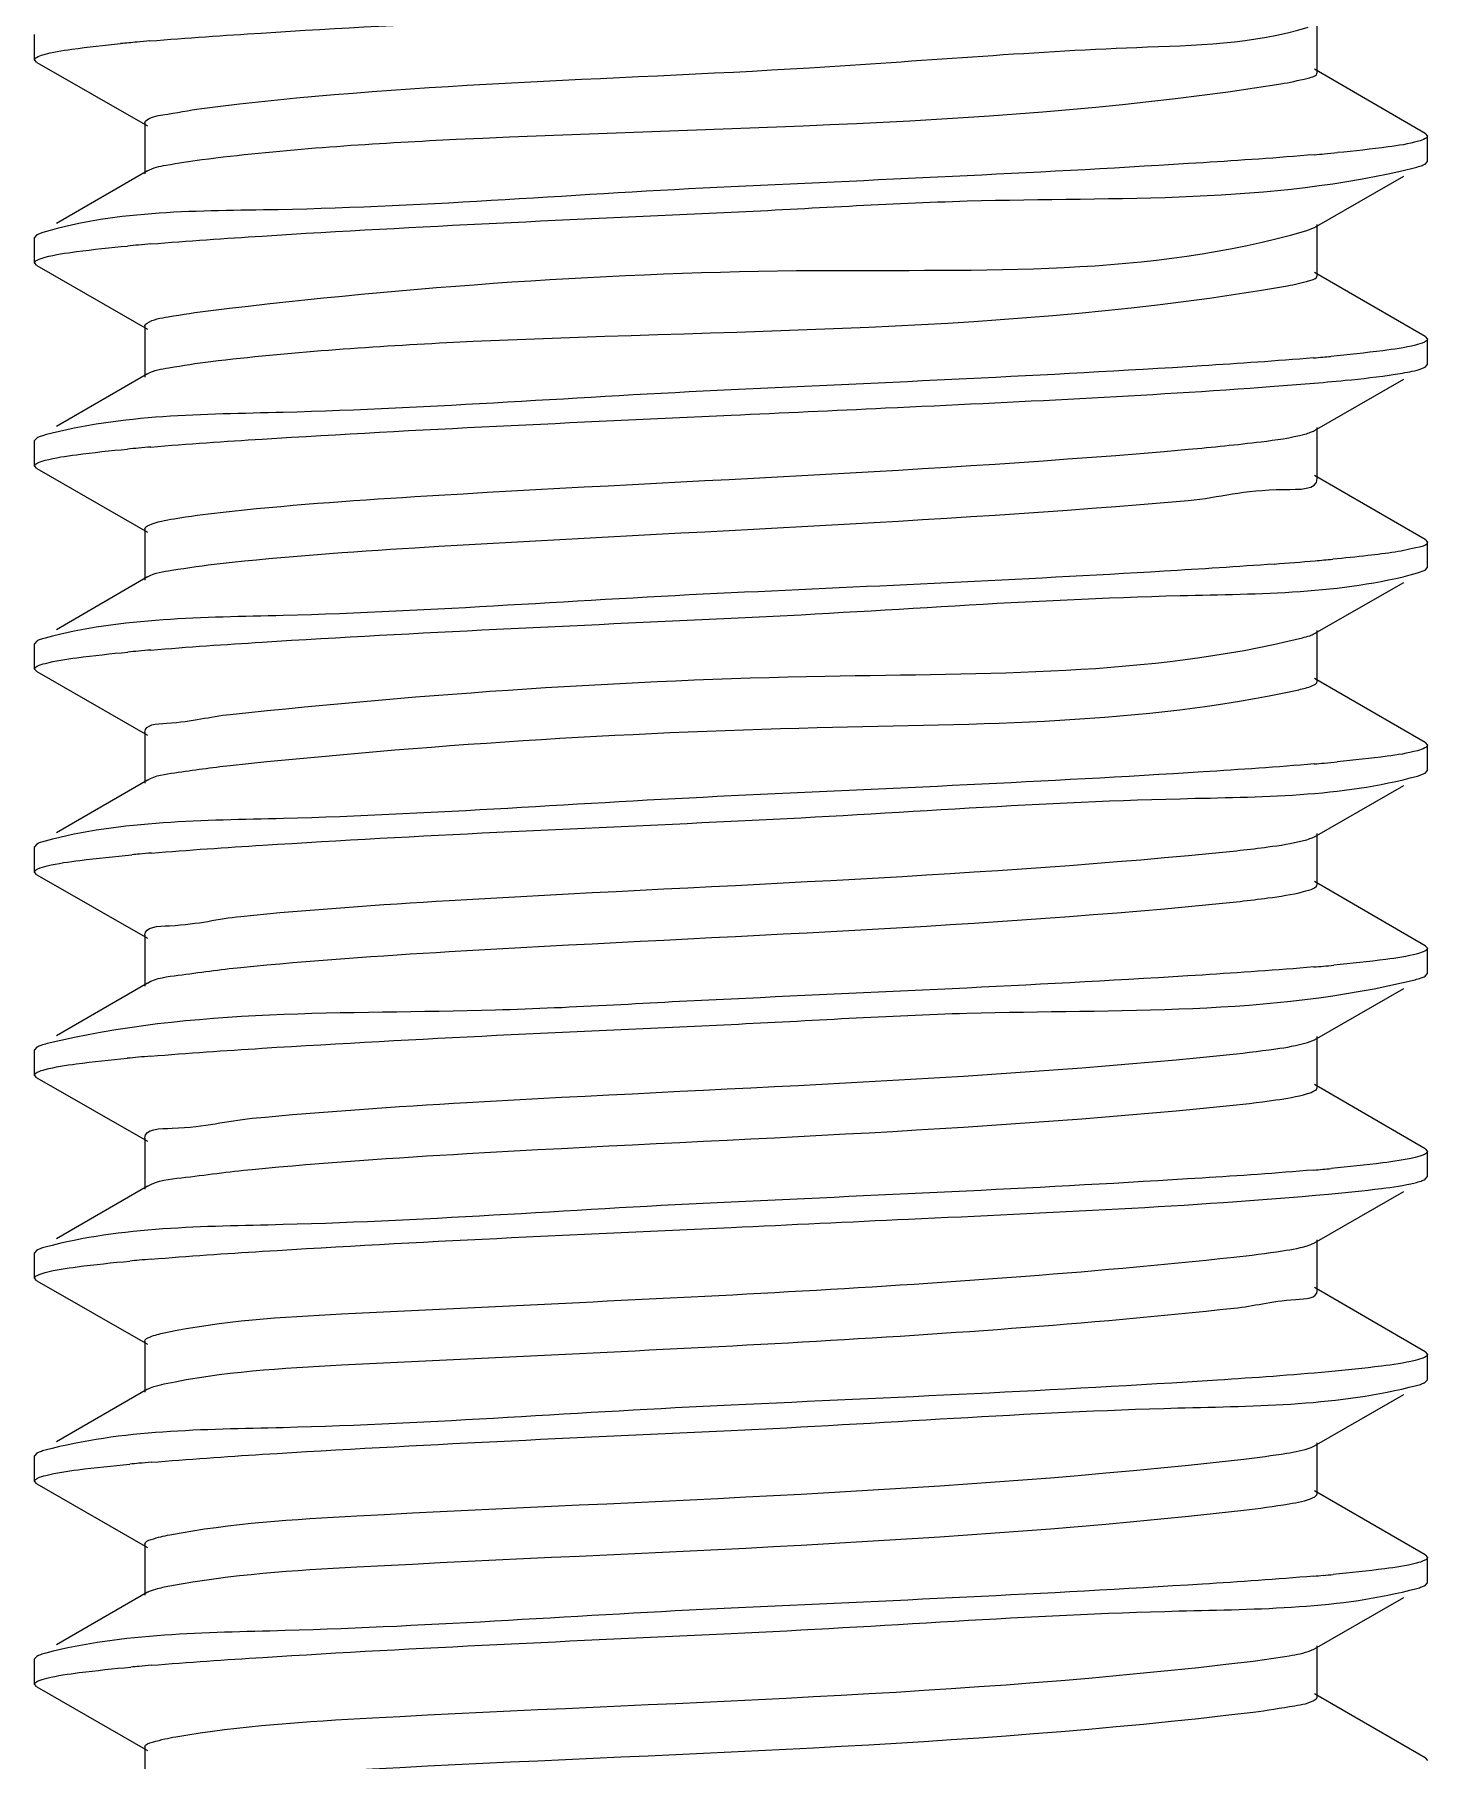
# Model space of a CAD drawing. Extents: x 1247970 to 1725648, y 860327 to 1277876.
# Drawn here: x 1318365.7 to 1318426.8, y 1199749.5 to 1199825.2 of the extents above; entities that cross this region are included whole.
import ezdxf

# ---------------------------------------------------------------- set-up
doc = ezdxf.new("R2010")
doc.units = 0
doc.header["$LTSCALE"] = 1000
doc.header["$MEASUREMENT"] = 0
doc.layers.get('0').update_dxf_attribs({"color": 254})
doc.layers.add('TK', color=4, linetype='Continuous')

# ---------------------------------------------------------------- blocks, each defined once
blk = doc.blocks.new('A$C7BF01818')
at = {"linetype": 'Continuous'}
for p, q in [((-2241.757, 6334.029), (-2241.757, 6336.268)), ((-2298.005, 6334.579), (-2298.005, 6335.691)), ((-2297.905, 6334.464), (-2298.005, 6334.579)), ((-2297.905, 6334.464), (-2293.051, 6331.678)), ((-2237.02, 6331.35), (-2241.874, 6334.164)), ((-2293.17, 6331.814), (-2293.17, 6329.574)), ((-2293.169, 6331.814), (-2293.132, 6331.891)), ((-2237.02, 6331.35), (-2236.921, 6331.237)), ((-2236.921, 6330.125), (-2236.921, 6331.237)), ((-2237.022, 6330.01), (-2236.921, 6330.125)), ((-2293.053, 6329.709), (-2297.045, 6327.396)), ((-2241.876, 6327.224), (-2237.957, 6329.474)), ((-2242.214, 6327.093), (-2241.878, 6327.224)), ((-2241.757, 6325.12), (-2241.757, 6327.36)), ((-2297.907, 6326.896), (-2298.005, 6326.782)), ((-2298.005, 6325.671), (-2298.005, 6326.783)), ((-2297.636, 6327.003), (-2297.907, 6326.896)), ((-2297.905, 6325.556), (-2298.005, 6325.671)), ((-2297.905, 6325.556), (-2293.051, 6322.77)), ((-2237.02, 6322.442), (-2241.874, 6325.255)), ((-2293.17, 6322.906), (-2293.17, 6320.666)), ((-2237.02, 6322.442), (-2236.921, 6322.328)), ((-2236.921, 6321.217), (-2236.921, 6322.328)), ((-2237.022, 6321.102), (-2236.921, 6321.217)), ((-2293.053, 6320.801), (-2297.045, 6318.488)), ((-2241.876, 6318.316), (-2237.957, 6320.566)), ((-2297.907, 6317.988), (-2298.005, 6317.874)), ((-2241.757, 6316.212), (-2241.757, 6318.452)), ((-2298.005, 6316.763), (-2298.005, 6317.874)), ((-2297.905, 6316.648), (-2298.005, 6316.763)), ((-2297.905, 6316.648), (-2293.051, 6313.862)), ((-2237.02, 6313.534), (-2241.874, 6316.347)), ((-2293.17, 6313.998), (-2293.17, 6311.758)), ((-2237.02, 6313.534), (-2236.921, 6313.42)), ((-2236.921, 6312.309), (-2236.921, 6313.42)), ((-2237.36, 6312.068), (-2237.022, 6312.194)), ((-2237.022, 6312.194), (-2236.921, 6312.309)), ((-2293.053, 6311.893), (-2297.045, 6309.58)), ((-2241.876, 6309.408), (-2237.957, 6311.658)), ((-2297.907, 6309.08), (-2298.005, 6308.966)), ((-2298.005, 6307.855), (-2298.005, 6308.966)), ((-2241.757, 6307.304), (-2241.757, 6309.544)), ((-2297.905, 6307.74), (-2298.005, 6307.855)), ((-2297.905, 6307.74), (-2293.051, 6304.954)), ((-2237.02, 6304.626), (-2241.874, 6307.439)), ((-2293.17, 6305.09), (-2293.17, 6302.85)), ((-2237.02, 6304.626), (-2236.921, 6304.512)), ((-2236.921, 6303.401), (-2236.921, 6304.512)), ((-2293.053, 6302.985), (-2297.045, 6300.672)), ((-2237.359, 6303.161), (-2237.022, 6303.286)), ((-2237.022, 6303.286), (-2236.921, 6303.402)), ((-2241.876, 6300.5), (-2237.957, 6302.749)), ((-2241.757, 6298.396), (-2241.757, 6300.636)), ((-2297.907, 6300.172), (-2298.005, 6300.058)), ((-2298.005, 6298.947), (-2298.005, 6300.058)), ((-2297.905, 6298.832), (-2298.005, 6298.947)), ((-2297.905, 6298.832), (-2293.051, 6296.046)), ((-2237.02, 6295.718), (-2241.874, 6298.531)), ((-2293.17, 6296.182), (-2293.17, 6293.942)), ((-2237.02, 6295.718), (-2236.921, 6295.605)), ((-2236.921, 6294.493), (-2236.921, 6295.604)), ((-2293.053, 6294.077), (-2297.045, 6291.764)), ((-2241.876, 6291.591), (-2237.957, 6293.841)), ((-2237.022, 6294.378), (-2236.921, 6294.492)), ((-2242.187, 6291.468), (-2241.877, 6291.591)), ((-2241.757, 6289.488), (-2241.757, 6291.728)), ((-2297.907, 6291.264), (-2298.005, 6291.15)), ((-2298.005, 6290.039), (-2298.005, 6291.15)), ((-2297.905, 6289.924), (-2298.005, 6290.039)), ((-2297.905, 6289.924), (-2293.051, 6287.137)), ((-2237.02, 6286.81), (-2241.874, 6289.623)), ((-2293.17, 6287.274), (-2293.17, 6285.034)), ((-2237.02, 6286.81), (-2236.921, 6286.695)), ((-2236.921, 6285.585), (-2236.921, 6286.696)), ((-2237.022, 6285.47), (-2236.921, 6285.585)), ((-2293.053, 6285.169), (-2297.045, 6282.855)), ((-2241.876, 6282.683), (-2237.957, 6284.933)), ((-2242.043, 6282.608), (-2241.876, 6282.683)), ((-2241.757, 6280.58), (-2241.757, 6282.82)), ((-2297.907, 6282.356), (-2298.005, 6282.242)), ((-2298.005, 6281.131), (-2298.005, 6282.242)), ((-2297.905, 6281.016), (-2298.005, 6281.13)), ((-2297.905, 6281.016), (-2293.051, 6278.229)), ((-2237.02, 6277.902), (-2241.874, 6280.715)), ((-2293.17, 6278.366), (-2293.17, 6276.126)), ((-2237.02, 6277.902), (-2236.921, 6277.788)), ((-2236.921, 6276.677), (-2236.921, 6277.788)), ((-2237.022, 6276.562), (-2236.921, 6276.677)), ((-2293.053, 6276.261), (-2297.045, 6273.947)), ((-2241.876, 6273.775), (-2237.957, 6276.025)), ((-2297.907, 6273.448), (-2298.005, 6273.333)), ((-2298.005, 6272.223), (-2298.005, 6273.334)), ((-2242.016, 6273.71), (-2241.876, 6273.775)), ((-2241.757, 6271.672), (-2241.757, 6273.912)), ((-2297.905, 6272.108), (-2298.005, 6272.223)), ((-2297.905, 6272.108), (-2293.051, 6269.321)), ((-2237.02, 6268.994), (-2241.874, 6271.807)), ((-2293.17, 6269.458), (-2293.17, 6267.218)), ((-2237.02, 6268.994), (-2236.921, 6268.88)), ((-2236.921, 6267.769), (-2236.921, 6268.88)), ((-2293.053, 6267.353), (-2297.045, 6265.039)), ((-2237.022, 6267.654), (-2236.921, 6267.769)), ((-2241.876, 6264.867), (-2237.957, 6267.117)), ((-2241.757, 6262.764), (-2241.757, 6265.004)), ((-2297.907, 6264.54), (-2298.005, 6264.426)), ((-2298.005, 6263.314), (-2298.005, 6264.426)), ((-2242.037, 6264.794), (-2241.876, 6264.867)), ((-2297.905, 6263.2), (-2298.005, 6263.315)), ((-2297.905, 6263.2), (-2293.051, 6260.413)), ((-2237.02, 6260.086), (-2241.874, 6262.899)), ((-2293.17, 6260.549), (-2293.17, 6258.31)), ((-2237.02, 6260.086), (-2236.921, 6259.972))]:
    blk.add_line(p, q, dxfattribs=at)
for centre, radius, start, end in [((-2282.721, 6213.82), 122.016, 94.8063, 95.07314), ((-2284.951, 6238.834), 96.902, 95.06794, 95.49485), ((-2252.063, 6450.367), 120.381, 274.85442, 275.0593), ((-2250.3, 6430.52), 100.456, 275.05582, 275.39128), ((-2284.336, 6223.182), 103.674, 95.04088, 95.30714), ((-2282.563, 6203.084), 123.851, 94.78927, 95.04089), ((-2252.24, 6443.497), 122.427, 274.83306, 275.02685), ((-2250.913, 6428.399), 107.271, 275.02715, 275.2156), ((-2284.338, 6214.293), 103.655, 95.04104, 95.3075), ((-2282.566, 6194.208), 123.819, 94.78986, 95.04106), ((-2255.603, 6474.618), 162.597, 274.21985, 274.85349), ((-2251.425, 6424.992), 112.795, 274.8716, 275.26394), ((-2284.307, 6205.042), 104, 95.03964, 95.29843), ((-2282.559, 6185.218), 123.901, 94.78916, 95.03948), ((-2252.084, 6423.884), 120.623, 274.85149, 275.05703), ((-2250.332, 6404.148), 100.81, 275.05377, 275.38321), ((-2283.957, 6192.242), 107.908, 95.02293, 95.20111), ((-2282.461, 6175.169), 125.046, 94.77821, 95.0211), ((-2252.157, 6415.807), 121.458, 274.84309, 275.04108), ((-2250.646, 6398.703), 104.287, 275.04006, 275.28894), ((-2284.366, 6187.881), 103.342, 95.04239, 95.31564), ((-2282.575, 6167.583), 123.719, 94.79096, 95.04259), ((-2252.231, 6407.754), 122.316, 274.83434, 275.02852), ((-2250.88, 6392.403), 106.906, 275.02867, 275.22451), ((-2284.125, 6176.308), 106.018, 95.03121, 95.24679), ((-2282.512, 6157.955), 124.442, 94.78394, 95.03008), ((-2284.141, 6167.568), 105.849, 95.03179, 95.25142), ((-2282.513, 6149.052), 124.436, 94.78392, 95.03074), ((-2252.175, 6389.293), 121.668, 274.841, 275.03824), ((-2250.697, 6372.544), 104.855, 275.03749, 275.27501), ((-2284.046, 6157.601), 106.912, 95.02721, 95.22571), ((-2282.484, 6139.807), 124.775, 94.78087, 95.02573)]:
    blk.add_arc(centre, radius, start, end, dxfattribs=at)
for points, knots in [([(-2292.945, 6335.407), (-2291.319, 6335.544), (-2282.831, 6336.119), (-2274.331, 6336.487), (-2267.463, 6336.806)], [0, 0, 0, 0, 0.191806, 1, 1, 1, 1]), ([(-2290.671, 6332.444), (-2281.841, 6333.577), (-2268.067, 6333.753), (-2252.003, 6335.155), (-2244.561, 6335.261), (-2242.156, 6336.019)], [0, 0, 0, 0, 0.548929, 0.844484, 1, 1, 1, 1]), ([(-2298.004, 6334.579), (-2298.004, 6334.627), (-2297.861, 6334.735), (-2297.731, 6334.772), (-2297.636, 6334.8)], [0, 0, 0, 0, 0.325295, 1, 1, 1, 1]), ([(-2297.636, 6334.8), (-2297.222, 6334.924), (-2296.081, 6335.094), (-2294.943, 6335.223), (-2294.23, 6335.292)], [0, 0, 0, 0, 0.375817, 1, 1, 1, 1]), ([(-2243.348, 6333.527), (-2242.948, 6333.591), (-2242.52, 6333.696), (-2241.758, 6333.871), (-2241.757, 6334.029)], [0, 0, 0, 0, 0.719306, 1, 1, 1, 1]), ([(-2290.671, 6330.205), (-2287.359, 6330.63), (-2271.576, 6331.722), (-2255.667, 6331.565), (-2243.348, 6333.527)], [0, 0, 0, 0, 0.211162, 1, 1, 1, 1]), ([(-2293.132, 6331.891), (-2292.944, 6332.083), (-2292.03, 6332.21), (-2291.241, 6332.371), (-2290.671, 6332.444)], [0, 0, 0, 0, 0.318879, 1, 1, 1, 1]), ([(-2237.32, 6331.007), (-2237.752, 6330.883), (-2238.938, 6330.709), (-2240.122, 6330.578), (-2240.862, 6330.508)], [0, 0, 0, 0, 0.377286, 1, 1, 1, 1]), ([(-2236.923, 6331.237), (-2236.922, 6331.187), (-2237.08, 6331.074), (-2237.217, 6331.037), (-2237.32, 6331.007)], [0, 0, 0, 0, 0.321244, 1, 1, 1, 1]), ([(-2293.053, 6329.709), (-2292.807, 6329.852), (-2291.988, 6330.007), (-2291.196, 6330.137), (-2290.671, 6330.205)], [0, 0, 0, 0, 0.349544, 1, 1, 1, 1]), ([(-2241.876, 6330.418), (-2243.502, 6330.28), (-2252.025, 6329.7), (-2260.56, 6329.33), (-2267.463, 6329.01)], [0, 0, 0, 0, 0.19102, 1, 1, 1, 1]), ([(-2267.463, 6327.898), (-2264.01, 6328.058), (-2254.036, 6328.736), (-2243.822, 6328.263), (-2237.45, 6329.861)], [0, 0, 0, 0, 0.34484, 1, 1, 1, 1]), ([(-2237.45, 6329.861), (-2237.364, 6329.883), (-2237.218, 6329.923), (-2237.077, 6329.979), (-2237.023, 6330.01)], [0, 0, 0, 0, 0.587337, 1, 1, 1, 1]), ([(-2267.463, 6329.01), (-2274.082, 6328.702), (-2284.049, 6327.836), (-2294.325, 6327.994), (-2297.636, 6327.003)], [0, 0, 0, 0, 0.657224, 1, 1, 1, 1]), ([(-2292.904, 6326.502), (-2291.277, 6326.639), (-2282.803, 6327.211), (-2274.317, 6327.58), (-2267.463, 6327.898)], [0, 0, 0, 0, 0.192156, 1, 1, 1, 1]), ([(-2290.281, 6323.585), (-2281.481, 6324.639), (-2265.545, 6325.797), (-2249.122, 6325.057), (-2242.214, 6327.093)], [0, 0, 0, 0, 0.551707, 1, 1, 1, 1]), ([(-2297.543, 6325.918), (-2297.093, 6326.039), (-2295.883, 6326.213), (-2294.674, 6326.343), (-2293.925, 6326.412)], [0, 0, 0, 0, 0.382426, 1, 1, 1, 1]), ([(-2298.004, 6325.671), (-2298.004, 6325.728), (-2297.816, 6325.847), (-2297.661, 6325.887), (-2297.543, 6325.918)], [0, 0, 0, 0, 0.315081, 1, 1, 1, 1]), ([(-2243.059, 6324.667), (-2242.731, 6324.725), (-2242.367, 6324.811), (-2241.759, 6324.987), (-2241.758, 6325.12)], [0, 0, 0, 0, 0.714516, 1, 1, 1, 1]), ([(-2290.281, 6321.345), (-2286.844, 6321.757), (-2271.102, 6322.87), (-2255.191, 6322.537), (-2243.059, 6324.667)], [0, 0, 0, 0, 0.219374, 1, 1, 1, 1]), ([(-2293.07, 6323.031), (-2292.797, 6323.202), (-2291.825, 6323.359), (-2290.904, 6323.51), (-2290.281, 6323.585)], [0, 0, 0, 0, 0.339445, 1, 1, 1, 1]), ([(-2293.169, 6322.906), (-2293.169, 6322.928), (-2293.143, 6322.982), (-2293.097, 6323.014), (-2293.07, 6323.031)], [0, 0, 0, 0, 0.408256, 1, 1, 1, 1]), ([(-2237.45, 6322.064), (-2237.918, 6321.947), (-2239.159, 6321.772), (-2240.399, 6321.642), (-2241.162, 6321.572)], [0, 0, 0, 0, 0.38678, 1, 1, 1, 1]), ([(-2236.923, 6322.328), (-2236.924, 6322.266), (-2237.144, 6322.141), (-2237.315, 6322.098), (-2237.45, 6322.064)], [0, 0, 0, 0, 0.309987, 1, 1, 1, 1]), ([(-2293.053, 6320.801), (-2292.772, 6320.964), (-2291.814, 6321.125), (-2290.895, 6321.271), (-2290.281, 6321.345)], [0, 0, 0, 0, 0.34431, 1, 1, 1, 1]), ([(-2241.926, 6321.505), (-2243.552, 6321.368), (-2252.059, 6320.79), (-2260.577, 6320.421), (-2267.463, 6320.101)], [0, 0, 0, 0, 0.191424, 1, 1, 1, 1]), ([(-2238.331, 6320.785), (-2238.048, 6320.828), (-2237.609, 6320.91), (-2237.164, 6321.021), (-2237.022, 6321.102)], [0, 0, 0, 0, 0.635204, 1, 1, 1, 1]), ([(-2267.463, 6318.99), (-2265.206, 6319.095), (-2257.262, 6319.469), (-2249.316, 6319.837), (-2243.639, 6320.259)], [0, 0, 0, 0, 0.284169, 1, 1, 1, 1]), ([(-2243.639, 6320.259), (-2242.602, 6320.336), (-2240.83, 6320.481), (-2239.061, 6320.672), (-2238.331, 6320.785)], [0, 0, 0, 0, 0.584787, 1, 1, 1, 1]), ([(-2267.463, 6320.101), (-2274.01, 6319.798), (-2283.97, 6319.009), (-2294.165, 6319.026), (-2297.543, 6318.122)], [0, 0, 0, 0, 0.65206, 1, 1, 1, 1]), ([(-2292.905, 6317.594), (-2291.279, 6317.731), (-2282.804, 6318.303), (-2274.318, 6318.672), (-2267.463, 6318.99)], [0, 0, 0, 0, 0.192156, 1, 1, 1, 1]), ([(-2297.543, 6318.122), (-2297.615, 6318.102), (-2297.739, 6318.065), (-2297.86, 6318.015), (-2297.906, 6317.988)], [0, 0, 0, 0, 0.581164, 1, 1, 1, 1]), ([(-2247.411, 6317.494), (-2246.344, 6317.588), (-2244.634, 6317.765), (-2242.919, 6317.992), (-2242.292, 6318.162)], [0, 0, 0, 0, 0.622151, 1, 1, 1, 1]), ([(-2242.292, 6318.162), (-2242.209, 6318.185), (-2242.067, 6318.228), (-2241.93, 6318.285), (-2241.876, 6318.316)], [0, 0, 0, 0, 0.578501, 1, 1, 1, 1]), ([(-2297.541, 6317.011), (-2297.092, 6317.131), (-2295.883, 6317.305), (-2294.674, 6317.435), (-2293.926, 6317.504)], [0, 0, 0, 0, 0.382541, 1, 1, 1, 1]), ([(-2289.864, 6314.725), (-2287.029, 6315.044), (-2272.875, 6316.022), (-2258.696, 6316.499), (-2247.411, 6317.494)], [0, 0, 0, 0, 0.201199, 1, 1, 1, 1]), ([(-2298.004, 6316.763), (-2298.004, 6316.82), (-2297.815, 6316.939), (-2297.66, 6316.979), (-2297.541, 6317.011)], [0, 0, 0, 0, 0.314964, 1, 1, 1, 1]), ([(-2247.411, 6315.254), (-2246.008, 6315.378), (-2244.711, 6315.841), (-2241.759, 6315.701), (-2241.757, 6316.212)], [0, 0, 0, 0, 0.733653, 1, 1, 1, 1]), ([(-2289.864, 6312.485), (-2287.029, 6312.804), (-2272.875, 6313.782), (-2258.696, 6314.259), (-2247.411, 6315.254)], [0, 0, 0, 0, 0.201199, 1, 1, 1, 1]), ([(-2292.978, 6314.171), (-2292.635, 6314.326), (-2291.577, 6314.502), (-2290.54, 6314.649), (-2289.864, 6314.725)], [0, 0, 0, 0, 0.35638, 1, 1, 1, 1]), ([(-2293.168, 6313.998), (-2293.169, 6314.031), (-2293.108, 6314.111), (-2293.029, 6314.148), (-2292.978, 6314.171)], [0, 0, 0, 0, 0.370852, 1, 1, 1, 1]), ([(-2238.331, 6312.988), (-2238.73, 6312.926), (-2239.645, 6312.812), (-2240.562, 6312.72), (-2241.077, 6312.672)], [0, 0, 0, 0, 0.438436, 1, 1, 1, 1]), ([(-2236.921, 6313.42), (-2236.922, 6313.282), (-2237.6, 6313.134), (-2237.976, 6313.043), (-2238.331, 6312.988)], [0, 0, 0, 0, 0.278016, 1, 1, 1, 1]), ([(-2293.053, 6311.893), (-2292.735, 6312.078), (-2291.629, 6312.241), (-2290.575, 6312.405), (-2289.864, 6312.485)], [0, 0, 0, 0, 0.339673, 1, 1, 1, 1]), ([(-2243.639, 6312.462), (-2245.248, 6312.342), (-2253.186, 6311.841), (-2261.131, 6311.487), (-2267.463, 6311.193)], [0, 0, 0, 0, 0.202944, 1, 1, 1, 1]), ([(-2267.463, 6310.082), (-2260.898, 6310.387), (-2250.935, 6311.193), (-2240.722, 6311.144), (-2237.36, 6312.068)], [0, 0, 0, 0, 0.6534, 1, 1, 1, 1]), ([(-2267.463, 6311.193), (-2274.009, 6310.89), (-2283.969, 6310.101), (-2294.162, 6310.117), (-2297.541, 6309.214)], [0, 0, 0, 0, 0.65198, 1, 1, 1, 1]), ([(-2292.903, 6308.686), (-2291.277, 6308.823), (-2282.803, 6309.395), (-2274.317, 6309.764), (-2267.463, 6310.082)], [0, 0, 0, 0, 0.192175, 1, 1, 1, 1]), ([(-2297.541, 6309.214), (-2297.614, 6309.194), (-2297.739, 6309.157), (-2297.859, 6309.107), (-2297.906, 6309.08)], [0, 0, 0, 0, 0.581311, 1, 1, 1, 1]), ([(-2289.422, 6305.865), (-2280.757, 6306.784), (-2265.137, 6307.856), (-2249.195, 6307.538), (-2242.401, 6309.226)], [0, 0, 0, 0, 0.554501, 1, 1, 1, 1]), ([(-2242.401, 6309.226), (-2242.295, 6309.252), (-2242.117, 6309.302), (-2241.943, 6309.37), (-2241.877, 6309.408)], [0, 0, 0, 0, 0.588283, 1, 1, 1, 1]), ([(-2297.537, 6308.103), (-2297.086, 6308.224), (-2295.873, 6308.398), (-2294.661, 6308.528), (-2293.911, 6308.598)], [0, 0, 0, 0, 0.382756, 1, 1, 1, 1]), ([(-2298.004, 6307.855), (-2298.004, 6307.912), (-2297.813, 6308.031), (-2297.657, 6308.072), (-2297.537, 6308.103)], [0, 0, 0, 0, 0.314582, 1, 1, 1, 1]), ([(-2289.422, 6303.625), (-2280.871, 6304.532), (-2265.283, 6305.515), (-2249.458, 6305.419), (-2242.565, 6306.948)], [0, 0, 0, 0, 0.549117, 1, 1, 1, 1]), ([(-2242.565, 6306.948), (-2242.36, 6306.993), (-2242.112, 6307.052), (-2241.759, 6307.214), (-2241.759, 6307.304)], [0, 0, 0, 0, 0.699982, 1, 1, 1, 1]), ([(-2293.168, 6305.09), (-2293.17, 6305.433), (-2291.245, 6305.485), (-2290.356, 6305.766), (-2289.422, 6305.865)], [0, 0, 0, 0, 0.267599, 1, 1, 1, 1]), ([(-2236.923, 6304.512), (-2236.923, 6304.458), (-2237.099, 6304.342), (-2237.248, 6304.303), (-2237.36, 6304.272)], [0, 0, 0, 0, 0.317499, 1, 1, 1, 1]), ([(-2293.053, 6302.985), (-2292.696, 6303.193), (-2291.432, 6303.357), (-2290.235, 6303.539), (-2289.422, 6303.625)], [0, 0, 0, 0, 0.335587, 1, 1, 1, 1]), ([(-2241.883, 6303.693), (-2243.508, 6303.555), (-2252.03, 6302.975), (-2260.562, 6302.606), (-2267.463, 6302.285)], [0, 0, 0, 0, 0.191032, 1, 1, 1, 1]), ([(-2237.36, 6304.272), (-2237.795, 6304.152), (-2238.971, 6303.98), (-2240.146, 6303.852), (-2240.875, 6303.783)], [0, 0, 0, 0, 0.381366, 1, 1, 1, 1]), ([(-2267.463, 6301.174), (-2260.899, 6301.479), (-2250.936, 6302.286), (-2240.721, 6302.235), (-2237.359, 6303.161)], [0, 0, 0, 0, 0.653325, 1, 1, 1, 1]), ([(-2267.463, 6302.285), (-2274.005, 6301.982), (-2283.965, 6301.196), (-2294.155, 6301.207), (-2297.537, 6300.307)], [0, 0, 0, 0, 0.651752, 1, 1, 1, 1]), ([(-2292.877, 6299.78), (-2291.25, 6299.916), (-2282.785, 6300.488), (-2274.308, 6300.856), (-2267.463, 6301.174)], [0, 0, 0, 0, 0.192384, 1, 1, 1, 1]), ([(-2297.537, 6300.307), (-2297.611, 6300.287), (-2297.737, 6300.25), (-2297.859, 6300.2), (-2297.906, 6300.172)], [0, 0, 0, 0, 0.581799, 1, 1, 1, 1]), ([(-2246.362, 6299.774), (-2245.545, 6299.853), (-2244.208, 6300), (-2242.871, 6300.197), (-2242.362, 6300.328)], [0, 0, 0, 0, 0.609322, 1, 1, 1, 1]), ([(-2242.362, 6300.328), (-2242.264, 6300.353), (-2242.099, 6300.4), (-2241.939, 6300.464), (-2241.877, 6300.5)], [0, 0, 0, 0, 0.585299, 1, 1, 1, 1]), ([(-2298.004, 6298.947), (-2298.004, 6299.012), (-2297.77, 6299.14), (-2297.591, 6299.183), (-2297.45, 6299.218)], [0, 0, 0, 0, 0.307579, 1, 1, 1, 1]), ([(-2297.45, 6299.218), (-2296.978, 6299.333), (-2295.739, 6299.507), (-2294.499, 6299.636), (-2293.739, 6299.705)], [0, 0, 0, 0, 0.388822, 1, 1, 1, 1]), ([(-2288.953, 6297.005), (-2285.917, 6297.311), (-2271.719, 6298.27), (-2257.486, 6298.7), (-2246.362, 6299.774)], [0, 0, 0, 0, 0.214464, 1, 1, 1, 1]), ([(-2242.362, 6298.088), (-2242.208, 6298.128), (-2242.01, 6298.177), (-2241.759, 6298.324), (-2241.759, 6298.396)], [0, 0, 0, 0, 0.688751, 1, 1, 1, 1]), ([(-2288.953, 6294.766), (-2285.917, 6295.071), (-2271.719, 6296.03), (-2257.486, 6296.46), (-2246.362, 6297.534)], [0, 0, 0, 0, 0.214464, 1, 1, 1, 1]), ([(-2246.362, 6297.534), (-2245.545, 6297.613), (-2244.208, 6297.76), (-2242.871, 6297.958), (-2242.362, 6298.088)], [0, 0, 0, 0, 0.609322, 1, 1, 1, 1]), ([(-2293.168, 6296.182), (-2293.168, 6296.566), (-2290.994, 6296.576), (-2290.003, 6296.9), (-2288.953, 6297.005)], [0, 0, 0, 0, 0.266799, 1, 1, 1, 1]), ([(-2237.359, 6295.364), (-2237.812, 6295.239), (-2239.041, 6295.063), (-2240.269, 6294.931), (-2241.033, 6294.86)], [0, 0, 0, 0, 0.379621, 1, 1, 1, 1]), ([(-2236.923, 6295.605), (-2236.922, 6295.551), (-2237.099, 6295.433), (-2237.247, 6295.395), (-2237.359, 6295.364)], [0, 0, 0, 0, 0.316782, 1, 1, 1, 1]), ([(-2293.052, 6294.077), (-2292.654, 6294.309), (-2291.224, 6294.472), (-2289.876, 6294.673), (-2288.953, 6294.766)], [0, 0, 0, 0, 0.332004, 1, 1, 1, 1]), ([(-2241.903, 6294.783), (-2243.529, 6294.645), (-2252.043, 6294.067), (-2260.569, 6293.697), (-2267.463, 6293.377)], [0, 0, 0, 0, 0.191253, 1, 1, 1, 1]), ([(-2267.463, 6292.266), (-2264.014, 6292.426), (-2254.043, 6293.099), (-2243.838, 6292.644), (-2237.461, 6294.226)], [0, 0, 0, 0, 0.344502, 1, 1, 1, 1]), ([(-2237.461, 6294.226), (-2237.373, 6294.248), (-2237.223, 6294.289), (-2237.078, 6294.346), (-2237.023, 6294.378)], [0, 0, 0, 0, 0.588417, 1, 1, 1, 1]), ([(-2267.463, 6293.377), (-2270.906, 6293.217), (-2280.873, 6292.55), (-2291.066, 6292.982), (-2297.45, 6291.421)], [0, 0, 0, 0, 0.34402, 1, 1, 1, 1]), ([(-2292.908, 6290.87), (-2291.281, 6291.006), (-2282.806, 6291.579), (-2274.318, 6291.948), (-2267.463, 6292.266)], [0, 0, 0, 0, 0.19214, 1, 1, 1, 1]), ([(-2297.45, 6291.421), (-2297.542, 6291.398), (-2297.698, 6291.356), (-2297.849, 6291.297), (-2297.906, 6291.264)], [0, 0, 0, 0, 0.590782, 1, 1, 1, 1]), ([(-2297.544, 6290.285), (-2297.096, 6290.406), (-2295.891, 6290.579), (-2294.686, 6290.709), (-2293.94, 6290.779)], [0, 0, 0, 0, 0.382383, 1, 1, 1, 1]), ([(-2288.46, 6288.146), (-2285.329, 6288.445), (-2271.133, 6289.394), (-2256.898, 6289.794), (-2245.874, 6290.914)], [0, 0, 0, 0, 0.221081, 1, 1, 1, 1]), ([(-2245.874, 6290.914), (-2245.107, 6290.992), (-2243.874, 6291.138), (-2242.64, 6291.331), (-2242.187, 6291.468)], [0, 0, 0, 0, 0.619878, 1, 1, 1, 1]), ([(-2298.004, 6290.039), (-2298.004, 6290.095), (-2297.817, 6290.214), (-2297.662, 6290.254), (-2297.544, 6290.285)], [0, 0, 0, 0, 0.315262, 1, 1, 1, 1]), ([(-2245.874, 6288.675), (-2245.107, 6288.752), (-2243.874, 6288.898), (-2242.64, 6289.091), (-2242.187, 6289.228)], [0, 0, 0, 0, 0.619878, 1, 1, 1, 1]), ([(-2242.187, 6289.228), (-2242.077, 6289.262), (-2241.925, 6289.306), (-2241.759, 6289.432), (-2241.759, 6289.488)], [0, 0, 0, 0, 0.673303, 1, 1, 1, 1]), ([(-2288.46, 6285.906), (-2285.329, 6286.205), (-2271.133, 6287.154), (-2256.898, 6287.554), (-2245.874, 6288.675)], [0, 0, 0, 0, 0.221081, 1, 1, 1, 1]), ([(-2293.168, 6287.274), (-2293.167, 6287.701), (-2290.729, 6287.663), (-2289.631, 6288.034), (-2288.46, 6288.146)], [0, 0, 0, 0, 0.266281, 1, 1, 1, 1]), ([(-2237.461, 6286.429), (-2237.928, 6286.313), (-2239.159, 6286.14), (-2240.39, 6286.011), (-2241.145, 6285.942)], [0, 0, 0, 0, 0.3879, 1, 1, 1, 1]), ([(-2236.923, 6286.695), (-2236.923, 6286.632), (-2237.149, 6286.506), (-2237.324, 6286.463), (-2237.461, 6286.429)], [0, 0, 0, 0, 0.309131, 1, 1, 1, 1]), ([(-2293.052, 6285.169), (-2292.611, 6285.426), (-2291.004, 6285.585), (-2289.497, 6285.807), (-2288.46, 6285.906)], [0, 0, 0, 0, 0.328882, 1, 1, 1, 1]), ([(-2241.922, 6285.873), (-2243.549, 6285.736), (-2252.057, 6285.158), (-2260.576, 6284.789), (-2267.463, 6284.469)], [0, 0, 0, 0, 0.191405, 1, 1, 1, 1]), ([(-2237.467, 6285.316), (-2237.377, 6285.338), (-2237.226, 6285.38), (-2237.078, 6285.438), (-2237.021, 6285.47)], [0, 0, 0, 0, 0.589276, 1, 1, 1, 1]), ([(-2267.463, 6283.358), (-2264.868, 6283.478), (-2256.132, 6283.898), (-2247.387, 6284.266), (-2241.262, 6284.82)], [0, 0, 0, 0, 0.297026, 1, 1, 1, 1]), ([(-2241.262, 6284.82), (-2240.485, 6284.89), (-2239.217, 6285.021), (-2237.949, 6285.198), (-2237.467, 6285.316)], [0, 0, 0, 0, 0.611567, 1, 1, 1, 1]), ([(-2267.463, 6284.469), (-2274.011, 6284.165), (-2283.971, 6283.375), (-2294.167, 6283.395), (-2297.544, 6282.489)], [0, 0, 0, 0, 0.652135, 1, 1, 1, 1]), ([(-2292.89, 6281.963), (-2291.264, 6282.099), (-2282.794, 6282.671), (-2274.312, 6283.04), (-2267.463, 6283.358)], [0, 0, 0, 0, 0.192285, 1, 1, 1, 1]), ([(-2297.544, 6282.489), (-2297.617, 6282.469), (-2297.74, 6282.433), (-2297.86, 6282.383), (-2297.906, 6282.356)], [0, 0, 0, 0, 0.580955, 1, 1, 1, 1]), ([(-2245.411, 6282.055), (-2244.697, 6282.131), (-2243.571, 6282.277), (-2242.437, 6282.462), (-2242.043, 6282.608)], [0, 0, 0, 0, 0.63075, 1, 1, 1, 1]), ([(-2297.543, 6281.378), (-2297.081, 6281.501), (-2295.836, 6281.678), (-2294.592, 6281.811), (-2293.82, 6281.882)], [0, 0, 0, 0, 0.381348, 1, 1, 1, 1]), ([(-2292.316, 6278.732), (-2289.767, 6279.282), (-2274.04, 6280.156), (-2258.405, 6280.66), (-2245.411, 6282.055)], [0, 0, 0, 0, 0.166343, 1, 1, 1, 1]), ([(-2298.004, 6281.13), (-2298.004, 6281.186), (-2297.816, 6281.306), (-2297.661, 6281.346), (-2297.543, 6281.378)], [0, 0, 0, 0, 0.31452, 1, 1, 1, 1]), ([(-2245.411, 6279.815), (-2244.501, 6279.912), (-2243.631, 6280.187), (-2241.756, 6280.243), (-2241.757, 6280.58)], [0, 0, 0, 0, 0.730965, 1, 1, 1, 1]), ([(-2292.316, 6276.492), (-2289.767, 6277.042), (-2274.04, 6277.917), (-2258.405, 6278.42), (-2245.411, 6279.815)], [0, 0, 0, 0, 0.166343, 1, 1, 1, 1]), ([(-2293.168, 6278.366), (-2293.168, 6278.46), (-2292.792, 6278.625), (-2292.532, 6278.685), (-2292.316, 6278.732)], [0, 0, 0, 0, 0.298083, 1, 1, 1, 1]), ([(-2237.467, 6277.52), (-2237.949, 6277.401), (-2239.217, 6277.225), (-2240.485, 6277.093), (-2241.262, 6277.023)], [0, 0, 0, 0, 0.388433, 1, 1, 1, 1]), ([(-2236.922, 6277.788), (-2236.921, 6277.724), (-2237.152, 6277.597), (-2237.328, 6277.554), (-2237.467, 6277.52)], [0, 0, 0, 0, 0.307398, 1, 1, 1, 1]), ([(-2293.052, 6276.261), (-2292.963, 6276.312), (-2292.718, 6276.399), (-2292.468, 6276.46), (-2292.316, 6276.492)], [0, 0, 0, 0, 0.396244, 1, 1, 1, 1]), ([(-2241.262, 6277.023), (-2242.883, 6276.876), (-2251.61, 6276.265), (-2260.35, 6275.891), (-2267.463, 6275.561)], [0, 0, 0, 0, 0.185968, 1, 1, 1, 1]), ([(-2267.463, 6274.45), (-2260.932, 6274.753), (-2250.974, 6275.528), (-2240.794, 6275.535), (-2237.404, 6276.424)], [0, 0, 0, 0, 0.651029, 1, 1, 1, 1]), ([(-2237.404, 6276.424), (-2237.328, 6276.444), (-2237.198, 6276.482), (-2237.071, 6276.534), (-2237.022, 6276.562)], [0, 0, 0, 0, 0.582546, 1, 1, 1, 1]), ([(-2267.463, 6275.561), (-2274.009, 6275.257), (-2283.969, 6274.468), (-2294.164, 6274.486), (-2297.543, 6273.581)], [0, 0, 0, 0, 0.651997, 1, 1, 1, 1]), ([(-2292.891, 6273.055), (-2291.264, 6273.191), (-2282.794, 6273.763), (-2274.313, 6274.132), (-2267.463, 6274.45)], [0, 0, 0, 0, 0.192274, 1, 1, 1, 1]), ([(-2297.543, 6273.581), (-2297.615, 6273.562), (-2297.739, 6273.525), (-2297.859, 6273.475), (-2297.906, 6273.448)], [0, 0, 0, 0, 0.581206, 1, 1, 1, 1]), ([(-2244.974, 6273.195), (-2244.346, 6273.266), (-2243.357, 6273.401), (-2242.361, 6273.576), (-2242.016, 6273.71)], [0, 0, 0, 0, 0.630968, 1, 1, 1, 1]), ([(-2297.506, 6272.479), (-2297.045, 6272.598), (-2295.816, 6272.773), (-2294.587, 6272.903), (-2293.829, 6272.973)], [0, 0, 0, 0, 0.384822, 1, 1, 1, 1]), ([(-2292.077, 6269.872), (-2289.377, 6270.389), (-2273.612, 6271.337), (-2257.883, 6271.725), (-2244.974, 6273.195)], [0, 0, 0, 0, 0.174628, 1, 1, 1, 1]), ([(-2298.004, 6272.223), (-2298.004, 6272.282), (-2297.798, 6272.405), (-2297.634, 6272.446), (-2297.506, 6272.479)], [0, 0, 0, 0, 0.311793, 1, 1, 1, 1]), ([(-2244.974, 6270.955), (-2244.309, 6271.031), (-2243.295, 6271.178), (-2242.256, 6271.351), (-2241.927, 6271.509)], [0, 0, 0, 0, 0.64689, 1, 1, 1, 1]), ([(-2241.927, 6271.509), (-2241.882, 6271.531), (-2241.81, 6271.566), (-2241.758, 6271.641), (-2241.758, 6271.672)], [0, 0, 0, 0, 0.622185, 1, 1, 1, 1]), ([(-2292.077, 6267.633), (-2289.377, 6268.149), (-2273.612, 6269.098), (-2257.883, 6269.485), (-2244.974, 6270.955)], [0, 0, 0, 0, 0.174628, 1, 1, 1, 1]), ([(-2293.169, 6269.458), (-2293.168, 6269.572), (-2292.669, 6269.747), (-2292.353, 6269.82), (-2292.077, 6269.872)], [0, 0, 0, 0, 0.290278, 1, 1, 1, 1]), ([(-2236.923, 6268.88), (-2236.923, 6268.822), (-2237.121, 6268.7), (-2237.281, 6268.66), (-2237.404, 6268.627)], [0, 0, 0, 0, 0.313218, 1, 1, 1, 1]), ([(-2241.907, 6268.058), (-2243.533, 6267.921), (-2252.046, 6267.342), (-2260.571, 6266.973), (-2267.463, 6266.653)], [0, 0, 0, 0, 0.191286, 1, 1, 1, 1]), ([(-2237.404, 6268.627), (-2237.86, 6268.508), (-2239.082, 6268.333), (-2240.303, 6268.203), (-2241.057, 6268.134)], [0, 0, 0, 0, 0.383735, 1, 1, 1, 1]), ([(-2293.052, 6267.353), (-2292.939, 6267.418), (-2292.611, 6267.521), (-2292.282, 6267.593), (-2292.077, 6267.633)], [0, 0, 0, 0, 0.384345, 1, 1, 1, 1]), ([(-2267.463, 6265.541), (-2260.916, 6265.845), (-2250.956, 6266.636), (-2240.759, 6266.616), (-2237.382, 6267.522)], [0, 0, 0, 0, 0.652142, 1, 1, 1, 1]), ([(-2237.382, 6267.522), (-2237.311, 6267.541), (-2237.188, 6267.578), (-2237.069, 6267.627), (-2237.022, 6267.654)], [0, 0, 0, 0, 0.580085, 1, 1, 1, 1]), ([(-2267.463, 6266.653), (-2273.983, 6266.35), (-2283.938, 6265.585), (-2294.106, 6265.559), (-2297.506, 6264.683)], [0, 0, 0, 0, 0.650215, 1, 1, 1, 1]), ([(-2292.883, 6264.147), (-2291.257, 6264.284), (-2282.789, 6264.855), (-2274.31, 6265.224), (-2267.463, 6265.541)], [0, 0, 0, 0, 0.192329, 1, 1, 1, 1]), ([(-2297.506, 6264.683), (-2297.587, 6264.662), (-2297.723, 6264.623), (-2297.855, 6264.569), (-2297.906, 6264.54)], [0, 0, 0, 0, 0.585166, 1, 1, 1, 1]), ([(-2291.81, 6261.013), (-2288.965, 6261.502), (-2273.171, 6262.501), (-2257.37, 6262.78), (-2244.562, 6264.335)], [0, 0, 0, 0, 0.182859, 1, 1, 1, 1]), ([(-2244.562, 6264.335), (-2244.033, 6264.399), (-2243.188, 6264.519), (-2242.34, 6264.681), (-2242.037, 6264.794)], [0, 0, 0, 0, 0.62214, 1, 1, 1, 1]), ([(-2298.004, 6263.315), (-2298.003, 6263.378), (-2297.777, 6263.504), (-2297.603, 6263.547), (-2297.465, 6263.581)], [0, 0, 0, 0, 0.309185, 1, 1, 1, 1]), ([(-2297.465, 6263.581), (-2296.999, 6263.697), (-2295.769, 6263.871), (-2294.539, 6264), (-2293.784, 6264.069)], [0, 0, 0, 0, 0.387939, 1, 1, 1, 1]), ([(-2241.841, 6262.649), (-2241.818, 6262.665), (-2241.779, 6262.695), (-2241.758, 6262.743), (-2241.758, 6262.764)], [0, 0, 0, 0, 0.582751, 1, 1, 1, 1]), ([(-2291.81, 6258.773), (-2288.965, 6259.262), (-2273.171, 6260.262), (-2257.37, 6260.54), (-2244.562, 6262.095)], [0, 0, 0, 0, 0.182859, 1, 1, 1, 1]), ([(-2244.562, 6262.095), (-2243.95, 6262.17), (-2243.055, 6262.323), (-2242.099, 6262.474), (-2241.841, 6262.649)], [0, 0, 0, 0, 0.66451, 1, 1, 1, 1]), ([(-2293.169, 6260.549), (-2293.168, 6260.687), (-2292.53, 6260.864), (-2292.153, 6260.954), (-2291.81, 6261.013)], [0, 0, 0, 0, 0.284383, 1, 1, 1, 1])]:
    blk.add_open_spline(points, degree=3, knots=knots, dxfattribs=at)

msp = doc.modelspace()

# ---------------------------------------------------------------- block references
at = {"layer": 'TK'}
msp.add_blockref('A$C7BF01818', (1320663.701, 1193489.485), dxfattribs=at)

doc.saveas('drawing.dxf')
